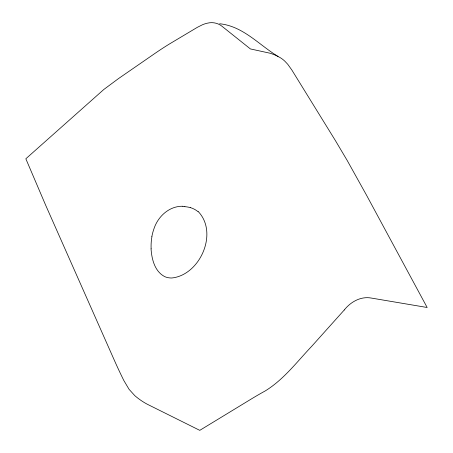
<?xml version="1.0" encoding="UTF-8"?>
<svg xmlns="http://www.w3.org/2000/svg" width="453" height="453" viewBox="0 0 453 453"><rect width="100%" height="100%" fill="white"/><g stroke="black" fill="none" stroke-linecap="round" stroke-linejoin="round"><path stroke-width="0.68" d="M151.851 236.659L151.953 236.138A52.203 49.881 48.2 0 1 153.827 229.173C157.752 216.642 169.15 205.939 182.842 206.251M219.654 23.754C243.035 26.155 258.935 44.841 278.046 56.461M198.238 211.562C218.703 233.018 199.898 275.175 171.778 277.989A18.867 18.358 -22.4 0 1 169.552 277.882L168.171 277.7A15.289 15.142 -47 0 1 164.348 276.432C154.626 271.149 151.738 259.059 151.042 248.833M184.864 206.693A22.644 19.943 -0.3 0 1 190.622 207.712M182.842 206.375A24.247 20.968 -0.1 0 1 184.881 206.432M190.634 207.695A21.331 19.643 -3.5 0 1 198.08 211.727M151.138 248.833A55.294 53.126 41.6 0 1 151.925 236.676M344.269 309.982L311.789 346.217C296.987 361.788 283.697 379.625 265.141 390.984A327.372 183.929 -54 0 0 251.058 399.138L199.779 430.35L147.242 404.218A82.378 53.618 71.6 0 1 134.813 395.667L129.054 389.297L123.822 380.492A352.383 229.365 71.6 0 1 114.06 359.637L45.708 205.311L25.838 158.776L103.839 89.462L118.516 78.573L154.728 53.573A275.407 154.739 -54 0 1 169.071 44.201L197.366 27.316L202.553 24.711A38.579 21.676 -54 0 1 207.508 23.154C212.587 21.88 218.182 23.035 222.202 26.427L250.407 48.935L270.475 53.312L275.43 55.158L280.237 57.673A30.108 19.598 71.6 0 1 284.829 61.183L287.734 64.269L291.845 70.017L335.452 140.673L347.225 160.515L366.5 195.141L427.162 307.496L371.483 298.091C360.894 296.03 350.684 301.84 344.269 309.982"/></g></svg>
